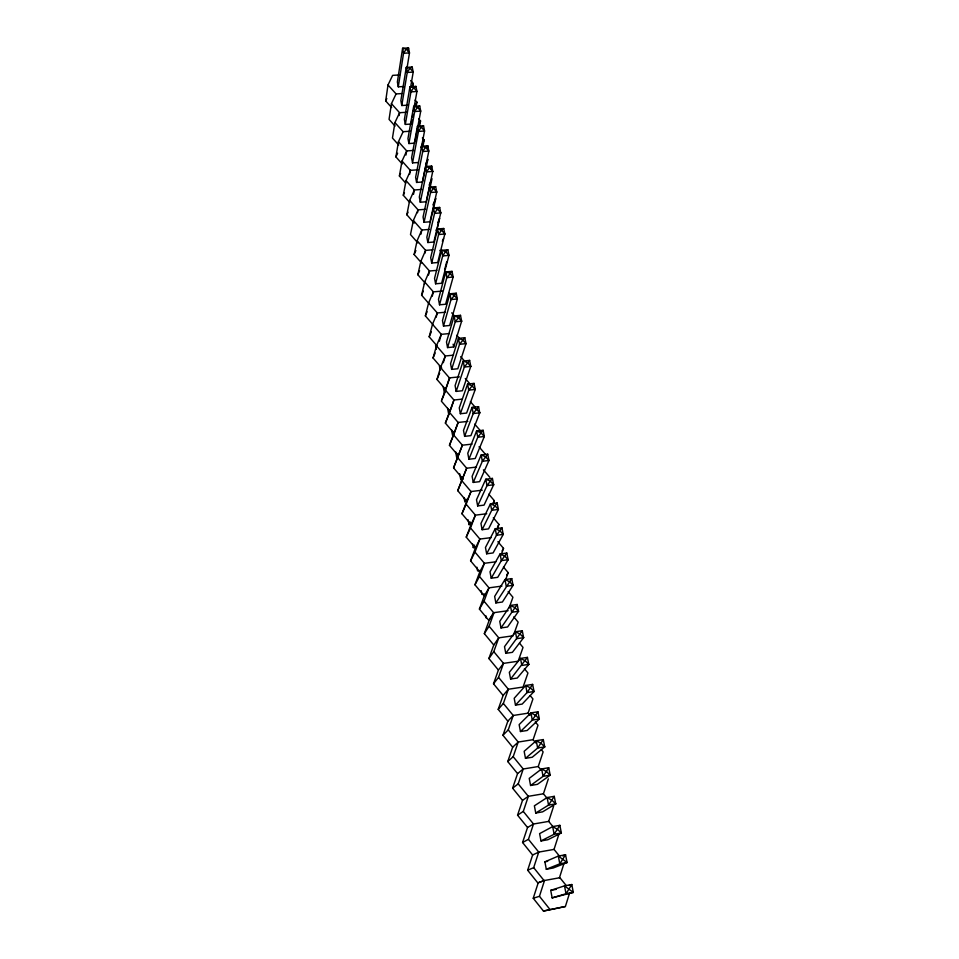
<?xml version="1.0" encoding="UTF-8"?>
<svg xmlns="http://www.w3.org/2000/svg" width="959" height="959" viewBox="0 0 959 959"><rect width="100%" height="100%" fill="white"/><g stroke="black" fill="none" stroke-linecap="round" stroke-linejoin="round"><path stroke-width="1.44" d="M391.632 107.54L385.686 100.935L387.999 84.991L392.627 75.353L399.651 74.958M401.725 93.586L396.079 93.922L391.44 103.68L389.054 119.384L395.048 126.061M404.015 86.49L398.285 86.837L403.559 53.248L402.6 48.274L408.534 47.95L409.493 52.913L406.88 68.976M406.676 112.263L399.579 112.706L394.928 122.584L392.459 138.048L398.716 145.025M408.054 50.875L408.534 47.95L406.304 48.981L403.559 53.248L409.493 52.913L406.304 48.981L402.6 48.274L397.374 81.995L398.285 86.837M399.124 115.536L399.579 112.706L391.44 103.68M407.551 105.166L401.785 105.526L407.227 72.44L406.256 67.406L412.214 67.07L413.197 72.093L410.74 86.466M402.205 163.965L395.911 156.904L398.453 141.716L403.116 131.695L410.248 131.227M411.123 124.047L405.333 124.43L410.932 91.86L409.949 86.766L415.942 86.406L416.937 91.489L413.389 111.304M412.838 86.394L413.341 83.505L410.644 80.544M405.729 183.109L399.4 175.988L402.025 161.052L406.7 150.911L413.868 150.419M411.375 122.632L411.879 119.803M412.382 116.974L412.885 114.145M405.969 155.022L406.7 150.911L398.453 141.716M414.732 143.155L408.906 143.55L414.684 111.508L413.689 106.365L419.718 105.981L420.725 111.124L415.007 141.692M416.146 106.389L416.913 102.11L415.103 100.12M409.685 202.457L403.307 195.264L406.017 180.604L410.704 170.318M409.565 174.382L410.32 170.354L402.025 161.052M418.388 162.479L412.538 162.898L418.484 131.407L417.477 126.192L423.542 125.785L424.549 130.999L415.619 177.307L416.59 182.438L422.463 181.994L428.829 151.078L427.798 145.804L421.708 146.236L422.727 151.51L416.59 182.438M419.467 126.552L420.533 120.942L418.711 118.928M414.216 223.087L406.868 214.792L409.661 200.407L414.372 189.99L421.612 189.45M422.823 146.883L424.19 139.978L422.356 137.952M413.509 194.341L414.372 189.99L406.017 180.604M427.223 148.633L427.798 145.804L425.568 147.171L422.727 151.51L428.829 151.078L425.568 147.171L421.708 146.236M425.364 209.314L418.076 209.877L413.365 220.438L410.488 234.535L417.872 242.915M426.216 167.381L427.894 159.242L425.592 164.337M417.489 212.73L418.076 209.877L409.661 200.407M420.294 202.229L426.623 171.877L429.476 167.525L431.718 166.099L432.749 171.433L426.216 201.774L420.294 202.229L419.323 197.039L425.592 166.542L431.718 166.099L431.094 169M421.576 262.982L414.132 254.519L417.105 240.709L421.84 230.016L429.152 229.417M429.8 188.947L432.018 178.698L429.141 185.147M420.917 234.2L421.84 230.016L413.365 220.438M424.058 222.26L430.555 192.507L433.432 188.144L435.674 186.633L436.729 192.04L430.004 221.781L424.058 222.26L423.063 217.01L429.512 187.101L435.674 186.633M425.317 283.277L417.836 274.73L420.881 261.232L425.628 250.383L432.988 249.772M433.204 209.913L435.806 198.417L432.917 204.95M425.005 253.116L425.628 250.383L417.105 240.709M427.858 242.531L434.547 213.389L437.448 209.002L439.69 207.432L440.756 212.898L433.828 242.028L427.858 242.531L426.851 237.221L433.492 207.911L439.69 207.432M429.117 303.811L421.576 295.18L424.717 281.994L429.476 271.001L436.872 270.354M436.633 231.035L439.642 218.364L437.903 222.332M424.346 284.248L425.041 281.347M428.505 275.005L429.476 271.001L420.881 261.232M431.706 263.042L438.587 234.523L441.5 230.124L443.753 228.482L444.82 234.008L437.712 262.514L431.706 263.042L430.687 257.671L437.52 228.985L443.753 228.482M432.953 324.598L425.364 315.883L428.589 302.996L433.36 291.86L442.291 291.057M432.257 296.199L433.36 291.86L424.717 281.994M435.59 283.804L442.674 255.933L445.611 251.51L447.865 249.784L448.944 255.394L441.631 283.253L435.59 283.804L434.559 278.362L441.596 250.323L447.865 249.784M444.628 269.755L446.75 261.663M436.824 345.636L429.188 336.825L432.509 324.274L437.304 312.97L445.384 312.226M436.165 317.213L437.304 312.97L428.589 302.996M439.534 304.806L446.822 277.607L452.025 271.361L453.127 277.043L445.599 304.243L439.534 304.806L438.491 299.304L445.719 271.924L452.025 271.361M441.715 368.028L433.06 358.019L436.489 345.803L441.284 334.343L449.411 333.564M439.342 341.224L441.284 334.343L432.509 324.274M443.514 326.072L451.006 299.556L456.232 293.214L457.359 298.968L449.627 325.485L443.514 326.072L442.471 320.498L449.903 293.802L456.232 293.214M445.707 389.582L436.98 379.464L440.505 367.597L445.312 355.981L453.487 355.166M447.553 347.59L455.261 321.78L460.512 315.343L461.639 321.169L453.691 346.978L447.553 347.59L446.486 341.955L454.134 315.955L460.512 315.343M443.322 362.67L445.312 355.981L436.489 345.803M533.24 898.259L539.449 896.293L544.508 880.494L538.215 882.795L533.24 898.259L543.453 911.05L565.39 906.507L569.502 893.285M449.807 377.846L441.356 401.138L450.131 411.351M444.76 391.164L445.659 388.323M451.641 369.383L459.553 344.293L464.827 337.76L465.978 343.646L457.815 368.747L451.641 369.383L450.562 363.677L458.426 338.383L464.827 337.76M446.115 388.287L449.399 377.882L440.505 367.597M559.445 877.797L563.928 863.603M559.672 856.375L554.038 849.398L558.953 834.03M527.654 870.233L533.683 867.655L538.742 852.095L528.457 839.341L533.492 824.009L523.302 811.41L528.325 796.318L518.208 783.863L523.23 768.998L513.197 756.687L518.196 742.05L508.246 729.895L513.233 715.474L503.367 703.45L508.342 689.245L498.548 677.366L503.511 663.376L493.789 651.629L498.752 637.843L489.102 626.227L494.041 612.645L489.198 620.281L484.331 633.623L493.765 645.011L488.898 658.545L498.404 670.065L493.513 683.791L503.103 695.443L498.201 709.372L507.85 721.156L502.948 735.289L512.669 747.205L507.755 761.554L517.56 773.613L512.621 788.178L522.511 800.369L517.56 815.162L527.534 827.497L522.571 842.505L532.617 854.996L527.654 870.233L537.771 882.867L544.053 880.578L559.9 877.713L565.978 885.253M553.355 827.137L548.692 821.395L553.607 806.255M547.133 798.32L543.429 793.788L548.332 778.876M508.102 610.691L493.621 612.705L488.778 620.341L479.404 609.085L484.259 595.935L474.957 584.798L479.8 571.84L470.569 560.823L475.4 548.045L466.242 537.136L471.061 524.537L461.962 513.76L466.769 501.341L457.743 490.672L462.538 478.421L453.571 467.872L458.354 455.789L449.447 445.348L454.218 433.432L445.372 423.111L453.943 400.023L462.202 399.136M540.996 769.909L538.239 766.541L543.13 751.868L541.32 749.65M450.035 409.769L448.644 413.904L447.601 408.306M456.184 391.404L464.336 367.045L469.634 360.404L470.797 366.386L462.394 390.745L456.184 391.404L455.093 385.614L463.185 361.063L469.634 360.404M450.61 409.937L453.943 400.023L444.988 389.618M535.853 742.997L533.12 739.677L538.011 725.22L535.302 721.935M529.883 715.366L528.073 713.172L532.94 698.931L530.255 695.683M454.051 431.514L452.624 435.53L451.581 429.86M460.368 413.737L468.747 390.145L474.07 383.396L475.244 389.45L466.613 413.041L460.368 413.737L459.265 407.875L467.584 384.079L474.07 383.396M513.808 634.402L518.16 622.139L513.784 616.901M449.447 445.348L458.126 422.463L467.824 421.409M454.218 433.432L458.126 422.463L449.112 411.95M509.073 608.006L512.933 597.265L508.162 591.583M505.789 579.272L508.198 572.655L503.463 567.033M479.404 609.085L484.043 601.221L488.982 587.843L479.476 576.491L484.403 563.293L474.969 552.072L479.884 539.066L470.521 527.965L475.412 515.151L466.122 504.17L471.013 491.535L461.794 480.675L466.661 468.22L457.515 457.479L462.37 445.204L472.116 444.101M501.125 554.889L503.535 548.368L497.889 541.691M497.481 528.253L498.92 524.393L493.31 517.788M458.126 453.535L456.664 457.407L455.597 451.665M464.612 436.345L473.231 413.533L478.565 406.688L479.752 412.826L470.893 435.638L464.612 436.345L463.497 430.411L472.044 407.407L478.565 406.688M492.926 504.518L494.364 500.718L488.802 494.197M453.571 467.872L457.515 457.479M458.354 455.789L462.37 445.204L453.283 434.571M461.747 477.055L460.74 479.548L463.173 479.248M468.915 459.241L477.762 437.244L483.12 430.291L484.331 436.501L475.22 458.51L468.915 459.241L467.776 453.235L476.563 431.023L483.12 430.291M445.372 423.111L449.076 413.964M462.538 478.421L466.661 468.22L476.467 467.081M457.743 490.672L461.794 480.675M441.883 399.843L445.575 390.828M436.98 379.464L439.618 373.111M433.06 358.019L435.158 352.996M429.188 336.825L431.286 331.874M425.364 315.883L427.115 311.759M466.05 499.219L464.875 501.953L464.06 497.553M473.255 482.425L482.353 461.267L487.735 454.194L488.958 460.488L479.608 481.67L473.255 482.425L472.116 476.347L481.142 454.962L487.735 454.194M421.576 295.18L423.327 291.116M442.363 241.224L443.526 238.539M466.769 501.341L471.013 491.535L482.281 490.181M461.962 513.76L466.122 504.17M417.836 274.73L419.586 270.714M414.132 254.519L415.882 250.563M406.868 214.792L408.031 212.215M403.307 195.264L404.458 192.723M420.749 147.518L424.19 139.978M399.4 175.988L400.55 173.483M471.516 524.333L469.059 524.645L470.258 522.02M477.666 505.92L487.004 485.602L492.411 478.421L493.645 484.798L484.055 505.129L477.666 505.92L476.503 499.759L485.769 479.224L492.411 478.421M417.668 127.139L420.533 120.942M471.061 524.537L475.412 515.151L486.74 513.748M414.636 107.012L416.913 102.11M395.911 156.904L397.637 153.2M466.242 537.136L470.521 527.965M411.627 87.125L413.341 83.505M385.686 100.935L386.825 98.561M493.19 503.127L494.364 500.718M475.76 547.289L473.29 547.613L474.525 545.108M482.125 529.704L491.715 510.272L497.146 502.972L498.404 509.433L488.551 528.889L482.125 529.704L480.95 523.47L490.469 503.799L497.146 502.972M475.4 548.045L479.884 539.066L491.272 537.615M470.569 560.823L474.969 552.072M497.541 527.018L498.92 524.393M486.645 553.799L496.498 535.266L501.953 527.846L503.223 534.403L493.106 552.947L486.645 553.799L485.458 547.481L495.24 528.709L501.953 527.846M559.864 825.339L554.146 834.234L540.984 840.947L539.605 833.623L552.672 826.586L559.864 825.339L561.351 832.975L547.877 839.724L540.984 840.947M479.8 571.84L484.403 563.293L495.851 561.794M474.957 584.798L479.476 576.491M554.254 796.342L548.572 805.081L535.745 813.028L534.379 805.812L547.121 797.552L554.254 796.342L555.729 803.858L542.602 811.853L535.745 813.028M502.12 550.874L503.535 548.368M548.74 767.751L543.07 776.346L530.579 785.493L529.236 778.372L541.643 768.926L548.74 767.751L550.178 775.172L537.388 784.354L530.579 785.493M491.224 578.205L501.341 560.607L506.82 553.067L508.114 559.708L497.721 577.33L491.224 578.205L490.013 571.804L500.059 553.954L506.82 553.067M484.259 595.935L488.982 587.843L501.941 586.081M543.297 739.569L537.651 748.032L525.484 758.341L524.153 751.317L536.237 740.708L543.297 739.569L544.712 746.881L532.245 757.238L525.484 758.341M506.748 575.04L508.198 572.655M537.927 711.794L532.305 720.101L520.449 731.549L519.143 724.62L530.914 712.885L537.927 711.794L539.33 718.998L527.186 730.482L520.449 731.549M495.863 602.935L511.758 578.637L513.065 585.362L502.396 602.024L495.863 602.935L494.64 596.45L504.961 579.548L511.758 578.637M532.641 684.402L527.042 692.578L515.486 705.117L514.192 698.284L525.676 685.457L532.641 684.402L534.019 691.511L522.176 704.086L515.486 705.117M484.331 633.623L489.102 626.227M527.426 657.383L510.596 679.044L509.325 672.307L520.497 658.413L527.426 657.383L528.781 664.395L517.249 678.049L510.596 679.044M500.994 627.929L517.201 604.482L510.368 605.441L499.759 621.36L500.994 627.929L507.575 626.994L518.531 611.303L517.201 604.482M522.271 630.746L505.765 653.319L504.506 646.666L515.403 631.741L522.271 630.746L523.626 637.663L512.382 652.348L505.765 653.319M493.765 645.011L498.752 637.843L513.317 635.757M488.898 658.545L493.789 651.629M498.404 670.065L503.511 663.376L518.172 661.219L523.027 647.397L519.49 643.165M493.513 683.791L498.548 677.366M463.077 476.755L460.74 479.548L459.661 473.734M503.103 695.443L508.342 689.245L523.087 687.028L527.953 672.99L524.393 668.711M498.201 709.372L503.367 703.45M507.85 721.156L513.233 715.474L528.073 713.172M502.948 735.289L508.246 729.895M512.669 747.205L518.196 742.05L533.12 739.677M507.755 761.554L513.197 756.687M517.56 773.613L523.23 768.998L538.239 766.541M512.621 788.178L518.208 783.863M522.511 800.369L528.325 796.318L543.429 793.788M517.56 815.162L523.302 811.41M527.534 827.497L533.492 824.009L548.692 821.395M423.542 125.785L421.301 127.079L418.484 131.407L424.549 130.999L421.301 127.079L417.477 126.192L411.579 157.827L412.538 162.898M419.718 105.981L417.489 107.204L414.684 111.508L420.725 111.124L417.489 107.204L413.689 106.365L407.959 138.54L408.906 143.55M522.571 842.505L528.457 839.341M415.942 86.406L413.713 87.569L410.932 91.86L416.937 91.489L413.713 87.569L409.949 86.766L404.386 119.479L405.333 124.43M412.214 67.07L409.984 68.161L407.227 72.44L413.197 72.093L409.984 68.161L406.256 67.406L400.862 100.635L401.785 105.526M532.617 854.996L538.742 852.095L554.038 849.398M544.892 861.829L558.306 856.063L565.546 854.769L567.057 862.513L553.235 868.003L546.306 869.25L544.892 861.829L547.673 861.326M562.801 855.931L565.546 854.769L559.804 863.819L546.306 869.25M550.718 890.348L564.503 885.876L571.792 884.546L573.314 892.409L552.144 897.876L550.718 890.348L556.304 889.317M568.975 885.445L571.792 884.546L566.026 893.752L552.144 897.876M543.453 911.05L565.39 906.507M484.415 594.065L481.921 594.412L481.226 590.708M480.063 570.533L477.582 570.869L476.899 567.213M449.399 377.882L459.385 376.863M410.32 170.354L417.908 169.803M387.999 84.991L396.079 93.922M394.928 122.584L403.116 131.695M435.961 230.016L437.843 232.15M439.833 250.347L441.739 252.505M444.712 272.02L446.63 274.19M448.692 292.855L450.622 295.048M451.737 312.826L454.65 316.158M456.784 335.29L459.721 338.647M460.704 356.664L464.252 360.752M465.283 378.493L469.754 383.648M470.401 401.677L474.909 406.892M474.693 424.106L481.046 431.478M479.032 446.822L485.422 454.266M483.42 469.814L489.869 477.342M484.043 601.221L493.621 612.705M533.683 867.655L544.053 880.578M539.449 896.293L549.903 909.372M453.151 344.161L453.691 346.978M468.172 519.886L469.059 524.645M472.619 544.005L473.29 547.613M485.853 615.75L486.309 618.255M435.578 345.216L436.333 349.268M439.414 366.014L440.169 370.114M443.286 387.052L444.317 392.591M573.314 892.409L566.026 893.752L564.503 885.876L573.314 892.409M567.057 862.513L559.804 863.819L558.306 856.063L567.057 862.513M561.351 832.975L554.146 834.234L552.672 826.586L557.647 829.475L561.351 832.975M555.729 803.858L548.572 805.081L547.121 797.552L552.048 800.333L555.729 803.858M550.178 775.172L543.07 776.346L541.643 768.926L546.522 771.611L550.178 775.172M544.712 746.881L537.651 748.032L536.237 740.708L541.068 743.309L544.712 746.881M539.33 718.998L532.305 720.101L530.914 712.885L535.709 715.402L539.33 718.998M534.019 691.511L527.042 692.578L525.676 685.457L530.411 687.891L534.019 691.511M528.781 664.395L521.852 665.426L520.497 658.413L525.184 660.751L528.781 664.395M523.626 637.663L516.733 638.67L515.403 631.741L520.042 634.007L523.626 637.663M518.531 611.303L511.686 612.262L510.368 605.441L514.971 607.622L518.531 611.303M513.065 585.362L506.256 586.285L504.961 579.548L509.517 581.657L513.065 585.362M508.114 559.708L501.341 560.607L500.059 553.954L504.578 555.992L508.114 559.708M503.223 534.403L496.498 535.266L495.24 528.709L499.711 530.663L503.223 534.403M498.404 509.433L491.715 510.272L490.469 503.799L494.904 505.681L498.404 509.433M493.645 484.798L487.004 485.602L485.769 479.224L490.169 481.034L493.645 484.798M488.958 460.488L482.353 461.267L481.142 454.962L485.494 456.712L488.958 460.488M484.331 436.501L477.762 437.244L476.563 431.023L480.879 432.701L484.331 436.501M479.752 412.826L473.231 413.533L472.044 407.407L476.323 409.013L479.752 412.826M475.244 389.45L468.747 390.145L467.584 384.079L471.816 385.638L475.244 389.45M470.797 366.386L464.336 367.045L463.185 361.063L467.381 362.55L470.797 366.386M465.978 343.646L459.553 344.293L458.426 338.383L462.586 339.81L465.978 343.646M461.639 321.169L455.261 321.78L454.134 315.955L458.258 317.309L461.639 321.169M457.359 298.968L451.006 299.556L449.903 293.802L453.991 295.108L457.359 298.968M453.127 277.043L446.822 277.607L445.719 271.924L449.783 273.171L453.127 277.043M448.944 255.394L442.674 255.933L441.596 250.323L445.611 251.51L448.944 255.394M444.82 234.008L438.587 234.523L437.52 228.985L441.5 230.124L444.82 234.008M440.756 212.898L434.547 213.389L433.492 207.911L437.448 209.002L440.756 212.898M436.729 192.04L430.555 192.507L429.512 187.101L433.432 188.144L436.729 192.04M432.749 171.433L426.623 171.877L425.592 166.542L429.476 167.525L432.749 171.433"/></g></svg>
